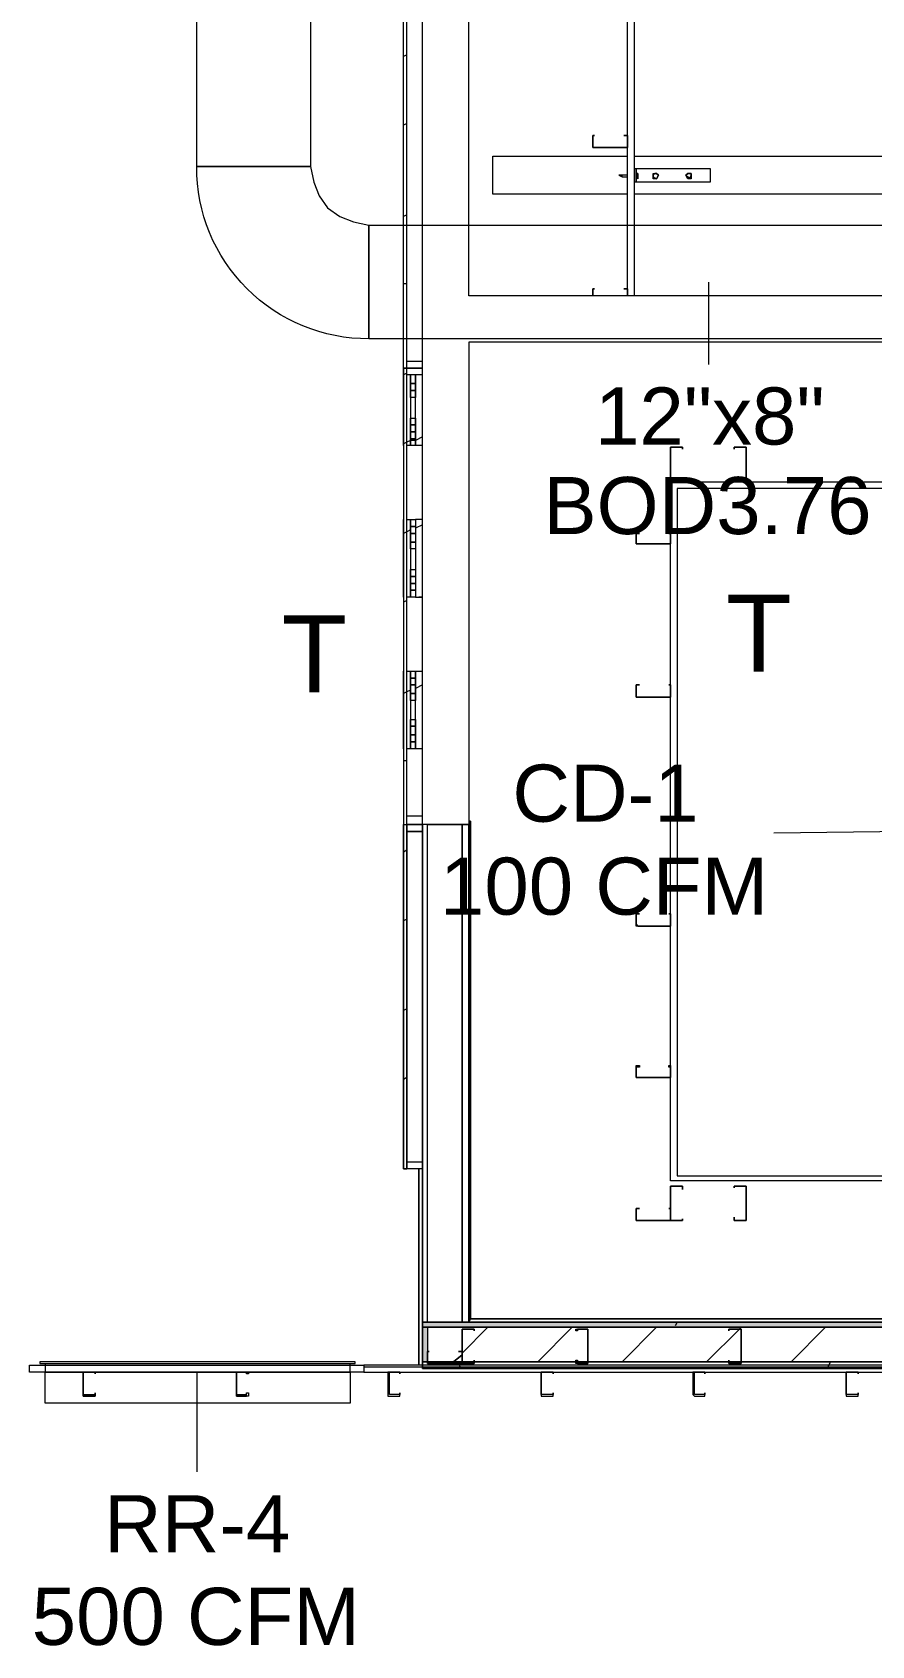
# Model space of a CAD drawing. Header units: metres. Extents: x -2 to 237, y -8 to 52.
# Drawn here: x 28.495 to 30.728, y 33.667 to 37.959 of the extents above; entities that cross this region are included whole.
import ezdxf

# ---------------------------------------------------------------- set-up
doc = ezdxf.new("R2010")
doc.units = ezdxf.units.M
doc.layers.add('HVAC - Ductos', color=5, linetype='Continuous', lineweight=0)
doc.layers.add('PDF2_Text', color=7, linetype='Continuous', lineweight=0)
doc.layers.add('PDF2_Geometry', color=7, linetype='Continuous', lineweight=0, true_color=0xaaaaaa)
doc.layers.add('PDF2_Solid Fills', color=7, linetype='Continuous', lineweight=0, true_color=0xffffff)
doc.styles.add('PDF Helvetica', font='')
doc.styles.get('PDF Helvetica').set_extended_font_data('Helvetica')

msp = doc.modelspace()

# ---------------------------------------------------------------- hatches: boundary and pattern name
at = {"layer": 'PDF2_Solid Fills', "lineweight": 0, "transparency": 33554559}
msp.add_hatch(color=256, dxfattribs=at).paths.add_polyline_path([(33.3124, 34.5139), (33.3124, 34.4222), (33.3261, 34.4222), (33.3261, 34.5276), (29.5325, 34.5276), (29.5325, 34.4222), (29.5463, 34.4222), (29.5463, 34.5139)])

# ---------------------------------------------------------------- linework, layer by layer
at = {"layer": 'HVAC - Ductos', "lineweight": 0}
for points in [[(28.9323, 37.6019), (28.9323, 39.4346), (29.2347, 39.4346), (29.2347, 37.6019)], [(33.0146, 37.1437), (29.3905, 37.1437), (29.3905, 37.4461), (33.0146, 37.4461)], [(29.3538, 34.4222), (28.5153, 34.4222), (28.5153, 34.4177), (28.5291, 34.4177), (28.5291, 34.3947), (29.34, 34.3947), (29.34, 34.4177), (29.3538, 34.4177)], [(29.34, 34.3947), (29.34, 34.3123), (28.5291, 34.3123), (28.5291, 34.3947)], [(28.6574, 34.3947), (28.5383, 34.3947)], [(28.8956, 34.3947), (28.7398, 34.3947)], [(29.1339, 34.3947), (28.9781, 34.3947)], [(29.3355, 34.3947), (29.2164, 34.3947)]]:
    msp.add_lwpolyline(points, close=True, dxfattribs=at)
msp.add_lwpolyline([(28.9323, 37.6019), (29.2347, 37.6019), (29.2438, 37.5607), (29.2576, 37.524), (29.2805, 37.492), (29.3126, 37.469), (29.3492, 37.4553), (29.3905, 37.4461), (29.3905, 37.1437, -0.41718)], format="xyb", close=True, dxfattribs=at)
for points in [[(30.2931, 37.2949), (30.2931, 37.075)], [(30.8199, 35.8334), (30.4672, 35.8288)], [(28.5153, 34.4177), (29.3538, 34.4177)], [(29.3309, 34.4222), (28.5383, 34.4222)], [(28.9323, 34.3947), (28.9323, 34.129)], [(29.3355, 34.3947), (29.3355, 34.3947)]]:
    msp.add_lwpolyline(points, dxfattribs=at)
at = {"layer": 'PDF2_Geometry', "lineweight": 0}
for points in [[(33.3262, 42.1745), (33.3262, 35.8517), (33.2024, 35.8517), (33.2024, 37.1346), (29.6562, 37.1346), (29.6562, 35.8517), (29.5325, 35.8517), (29.5325, 42.1745)], [(33.2024, 42.1745), (33.2024, 37.2583), (29.6562, 37.2583), (29.6562, 42.1745)], [(29.4821, 36.8597), (29.4821, 37.0658), (29.4913, 37.0658), (29.4913, 38.3441), (29.5325, 38.3441), (29.4913, 38.3441), (29.4913, 38.3213), (29.4821, 38.3167)], [(29.5325, 37.0475), (29.4913, 37.0475), (29.4913, 37.0658), (29.5325, 37.0658), (29.4913, 37.0658), (29.4821, 37.0658), (29.4821, 38.3441)], [(29.4913, 37.8997), (29.4821, 37.8951)], [(29.4913, 37.7165), (29.4821, 37.7119)], [(29.9906, 37.6844), (29.9906, 37.6844)], [(30.0686, 37.6844), (30.0686, 37.6844)], [(30.0777, 37.6523), (30.0777, 37.6523)], [(30.0777, 37.6523), (30.0777, 37.6523)], [(30.0777, 37.5286), (29.7203, 37.5286), (29.7203, 37.6294), (30.0777, 37.6294)], [(30.0961, 37.6294), (32.7901, 37.6294)], [(30.0777, 37.579), (30.064, 37.579), (30.0549, 37.579), (30.064, 37.5744), (30.0777, 37.5744)], [(30.064, 37.579), (30.064, 37.579)], [(30.064, 37.5744), (30.064, 37.579)], [(30.0961, 37.5973), (30.1007, 37.5973), (30.2976, 37.5973), (30.2976, 37.5607), (30.1007, 37.5607), (30.0961, 37.5607)], [(30.1052, 37.5836), (30.1007, 37.5836)], [(30.1007, 37.5744), (30.1052, 37.5698)], [(32.7901, 37.5286), (30.0961, 37.5286)], [(29.4913, 37.4736), (29.4821, 37.469)], [(29.4913, 37.2903), (29.4821, 37.2903)], [(29.9906, 37.2766), (29.9906, 37.2766)], [(30.0686, 37.2766), (30.0686, 37.2766)], [(29.4821, 37.0658), (29.4821, 35.8517), (29.4913, 35.8517), (29.4913, 37.0658), (29.4913, 37.0842), (29.5325, 37.0842)], [(29.4913, 37.0521), (29.4821, 37.0475)], [(29.5325, 36.8597), (29.5142, 36.8597), (29.5142, 37.0475), (29.5142, 37.0246), (29.5005, 37.0246), (29.5005, 37.0475), (29.5005, 36.8597), (29.4913, 36.8597)], [(29.5325, 36.8826), (29.5142, 36.8734), (29.5005, 36.8734), (29.4913, 36.8688), (29.4821, 36.8643)], [(30.1923, 36.8551), (30.1923, 36.8551)], [(30.1923, 36.8551), (30.1923, 36.8551)], [(30.2244, 36.8506), (30.2244, 36.8506)], [(30.3618, 36.8506), (30.3618, 36.8506)], [(30.3938, 36.8551), (30.3938, 36.8551)], [(30.3938, 36.8551), (30.3938, 36.8551)], [(30.2244, 36.7726), (30.2244, 36.7726)], [(30.3618, 36.7726), (30.3618, 36.7726)], [(29.4821, 36.4565), (29.4821, 36.6627)], [(29.4913, 36.6627), (29.5005, 36.6627), (29.5005, 36.4565), (29.4913, 36.4565)], [(29.5325, 36.6627), (29.5142, 36.6627), (29.5142, 36.4565), (29.5325, 36.4565), (29.5233, 36.4565)], [(29.5005, 36.6352), (29.4913, 36.6306), (29.4821, 36.626)], [(29.5325, 36.6489), (29.5142, 36.6397)], [(30.1098, 36.626), (30.1098, 36.626)], [(30.1877, 36.626), (30.1877, 36.626)], [(30.1923, 36.5985), (30.1923, 36.5985)], [(30.1923, 36.5985), (30.1923, 36.5985)], [(29.4913, 36.4473), (29.4821, 36.4428)], [(29.4821, 36.0533), (29.4821, 36.2595)], [(29.4913, 36.2595), (29.5005, 36.2595), (29.5005, 36.0533), (29.4913, 36.0533)], [(29.5325, 36.0533), (29.5142, 36.0533), (29.5142, 36.2595), (29.5325, 36.2595)], [(29.5005, 36.2091), (29.4913, 36.2045), (29.4821, 36.1999)], [(29.5325, 36.2228), (29.5142, 36.2137)], [(30.1098, 36.2228), (30.1098, 36.2228)], [(30.1877, 36.2228), (30.1877, 36.2228)], [(30.1923, 36.1907), (30.1923, 36.1907)], [(30.1923, 36.1907), (30.1923, 36.1907)], [(29.4913, 36.0213), (29.4821, 36.0213)], [(29.4821, 35.8517), (29.4913, 35.8517), (29.4913, 35.8746), (29.5325, 35.8746)], [(29.4913, 34.9537), (29.4913, 35.8334), (29.5325, 35.8334), (29.4913, 35.8334), (29.4913, 35.8517), (29.4913, 34.9354), (29.4821, 34.9354), (29.4821, 35.8517), (29.4821, 34.9354), (29.4913, 34.9354)], [(29.5325, 35.8517), (29.4913, 35.8517), (29.5325, 35.8517)], [(33.3124, 34.5276), (33.3124, 35.8563), (33.3262, 35.8563), (33.3262, 34.5276), (33.2024, 34.5276), (33.1978, 34.5368), (29.6608, 34.5368), (29.6562, 34.5276), (29.6562, 35.8517), (29.5325, 35.8517), (29.5325, 34.5276), (29.6562, 34.5276)], [(29.5463, 34.5276), (29.5463, 35.8517), (29.5325, 35.8517), (29.5325, 34.5276), (29.5325, 35.8517), (29.5325, 34.4131)], [(29.5463, 34.5276), (29.5463, 35.8517), (29.6379, 35.8517), (29.6379, 34.5276), (29.6379, 35.8517), (29.6562, 35.8517), (29.6562, 34.5276), (29.6608, 34.5368), (29.6608, 35.8609), (29.6562, 35.8609), (29.6608, 35.8609), (29.6608, 34.5368), (33.1978, 34.5368), (33.2024, 34.5276), (33.2024, 35.8563), (33.2208, 35.8563), (33.2208, 34.5276), (33.2208, 35.8563), (33.3124, 35.8563), (33.3124, 34.5276)], [(29.6562, 35.8517), (29.6562, 35.8517)], [(29.6562, 34.5276), (29.6562, 35.8517), (29.6562, 34.5276)], [(29.4913, 35.783), (29.4821, 35.7784)], [(29.4913, 35.5997), (29.4821, 35.5951)], [(30.1098, 35.6135), (30.1098, 35.6135)], [(30.1877, 35.6135), (30.1877, 35.6135)], [(29.4913, 35.3615), (29.4821, 35.3569)], [(29.4913, 35.1782), (29.4821, 35.1736)], [(30.1923, 35.1782), (30.1923, 35.1782)], [(30.1923, 35.1782), (30.1923, 35.1782)], [(29.5325, 34.9354), (29.5325, 34.4131), (29.5325, 34.9354), (29.4913, 34.9354), (29.4913, 34.9537), (29.5325, 34.9537)], [(29.4913, 34.9354), (29.4913, 34.9354)], [(30.1923, 34.8895), (30.1923, 34.8895)], [(30.1923, 34.8895), (30.1923, 34.8895)], [(30.2244, 34.8804), (30.2244, 34.8804)], [(30.3618, 34.885), (30.3618, 34.885)], [(30.3938, 34.8895), (30.3938, 34.8895)], [(30.3938, 34.8895), (30.3938, 34.8895)], [(30.1098, 34.83), (30.1098, 34.83)], [(30.1877, 34.83), (30.1877, 34.83)], [(30.1923, 34.7979), (30.1923, 34.7979)], [(30.1923, 34.7979), (30.1923, 34.7979)], [(30.2244, 34.8025), (30.2244, 34.8025)], [(30.3618, 34.8071), (30.3618, 34.8071)], [(30.3938, 34.7979), (30.3938, 34.7979)], [(30.3938, 34.7979), (30.3938, 34.7979)], [(29.5325, 34.4222), (29.5325, 34.5139), (29.5325, 34.5276), (33.3262, 34.5276), (33.3262, 34.5139), (33.3262, 34.4039), (29.5325, 34.4039), (29.5325, 34.5139)], [(33.3262, 34.5276), (29.5325, 34.5276), (33.3262, 34.5276)], [(29.9724, 34.5093), (29.9724, 34.5093)], [(29.9724, 34.5093), (29.9724, 34.5093)], [(30.348, 34.5047), (30.348, 34.5047)], [(30.348, 34.4268), (30.348, 34.4268)], [(28.6299, 34.3947), (28.6299, 34.3947)], [(28.6299, 34.3352), (28.6299, 34.3947)], [(28.6299, 34.3947), (28.6299, 34.3352)], [(28.662, 34.3947), (28.662, 34.3901), (28.662, 34.3947), (28.6345, 34.3947), (28.6299, 34.3947)], [(28.662, 34.3901), (28.662, 34.3901)], [(28.662, 34.3901), (28.662, 34.3901)], [(29.0377, 34.3947), (29.0377, 34.3947)], [(29.0377, 34.3947), (29.0377, 34.3947)], [(29.0377, 34.3947), (29.0377, 34.3947)], [(29.0377, 34.3352), (29.0377, 34.3947)], [(29.0377, 34.3947), (29.0377, 34.3352)], [(29.0377, 34.3947), (29.0377, 34.3947)], [(29.0697, 34.3947), (29.0697, 34.3901), (29.0651, 34.3901), (29.0651, 34.3947), (29.0377, 34.3947)], [(35.1543, 34.3947), (35.2871, 34.3947), (35.2871, 34.4131), (29.3767, 34.4131), (29.3767, 34.3947), (29.4454, 34.3947)], [(29.3767, 34.4085), (35.2871, 34.4085)], [(29.4729, 34.3947), (29.8486, 34.3947)], [(29.5325, 34.4039), (33.3262, 34.4039), (29.5325, 34.4039)], [(29.8807, 34.3947), (30.2564, 34.3947)], [(29.9724, 34.4177), (29.9724, 34.4177)], [(29.9724, 34.4177), (29.9724, 34.4177)], [(30.2839, 34.3947), (30.6596, 34.3947)], [(30.6917, 34.3947), (31.0674, 34.3947)], [(28.6345, 34.3306), (28.6299, 34.3306), (28.6299, 34.3352)], [(28.6299, 34.3352), (28.6299, 34.3306), (28.6345, 34.3306)], [(28.662, 34.3306), (28.6345, 34.3306)], [(28.6345, 34.3306), (28.662, 34.3306)], [(28.662, 34.3397), (28.662, 34.3397)], [(28.662, 34.3397), (28.662, 34.3306)], [(28.662, 34.3397), (28.662, 34.3397)], [(28.662, 34.3306), (28.662, 34.3397)], [(29.0377, 34.3352), (29.0377, 34.3352)], [(29.0377, 34.3306), (29.0377, 34.3352)], [(29.0377, 34.3352), (29.0377, 34.3306)], [(29.0697, 34.3306), (29.0377, 34.3306)], [(29.0377, 34.3306), (29.0651, 34.3306)], [(29.0651, 34.3397), (29.0697, 34.3397)], [(29.0651, 34.3306), (29.0651, 34.3397)], [(29.0697, 34.3397), (29.0697, 34.3306)]]:
    msp.add_lwpolyline(points, dxfattribs=at)
for points in [[(30.0777, 42.1653), (30.0961, 42.1653), (30.0961, 37.2583), (30.0777, 37.2583)], [(29.9861, 37.6523), (29.9906, 37.6523), (30.0777, 37.6523), (30.0777, 37.6844), (30.0686, 37.6844), (30.0777, 37.6844), (30.0777, 37.6523), (29.9906, 37.6523), (29.9861, 37.6523), (29.9861, 37.6844)], [(29.9906, 37.6844), (29.9861, 37.6844)], [(30.1007, 37.5973), (30.1007, 37.5607)], [(30.1052, 37.579), (30.1052, 37.5836), (30.1052, 37.579), (30.1052, 37.5698), (30.1052, 37.579), (30.1052, 37.5836), (30.1052, 37.579), (30.1052, 37.5698)], [(30.1602, 37.579), (30.1556, 37.5836), (30.1511, 37.5836), (30.1465, 37.579), (30.1465, 37.5744), (30.1556, 37.5698)], [(30.1465, 37.579), (30.1465, 37.5836), (30.1556, 37.5836), (30.1602, 37.579), (30.1556, 37.5698), (30.1465, 37.5698)], [(30.2473, 37.579), (30.2473, 37.5836), (30.2381, 37.5836), (30.2335, 37.579), (30.2381, 37.5744), (30.2427, 37.5698)], [(30.2335, 37.579), (30.2381, 37.5836), (30.2473, 37.5836), (30.2473, 37.579), (30.2473, 37.5698), (30.2381, 37.5698)], [(29.9861, 37.2583), (29.9861, 37.2766)], [(29.9906, 37.2766), (29.9861, 37.2766)], [(30.0777, 37.2766), (30.0686, 37.2766), (30.0777, 37.2766), (30.0777, 37.2583)], [(29.5142, 37.0063), (29.5005, 37.0063), (29.5005, 37.0246), (29.5142, 37.0246)], [(29.5005, 36.988), (29.5005, 37.0063), (29.5142, 37.0063), (29.5142, 36.988)], [(29.5005, 36.9146), (29.5005, 36.933), (29.5142, 36.933), (29.5142, 36.9146)], [(29.5005, 36.8963), (29.5005, 36.9146), (29.5142, 36.9146), (29.5142, 36.8963)], [(29.5005, 36.878), (29.5005, 36.8963), (29.5142, 36.8963), (29.5142, 36.878)], [(29.5005, 36.8597), (29.5005, 36.878), (29.5142, 36.878), (29.5142, 36.8597)], [(30.1923, 36.8551), (30.1923, 36.7681), (30.1923, 36.7635), (30.2244, 36.7635), (30.2244, 36.7726), (30.2244, 36.7635), (30.1923, 36.7635), (30.1923, 36.7681), (30.1923, 36.8551), (30.2244, 36.8551)], [(30.2244, 36.8506), (30.2244, 36.8551)], [(30.3938, 36.7635), (30.3938, 36.7681), (30.3938, 36.8551), (30.3618, 36.8551), (30.3618, 36.8506), (30.3618, 36.8551), (30.3938, 36.8551), (30.3938, 36.7681), (30.3938, 36.7635), (30.3618, 36.7635)], [(32.6618, 36.7635), (32.6618, 36.7451), (32.6618, 34.9171), (32.6618, 34.9033), (30.1923, 34.9033), (30.1923, 34.9171), (30.1923, 36.7451), (30.1923, 36.7635)], [(32.648, 36.7451), (30.2106, 36.7451), (30.2106, 34.9171), (32.648, 34.9171)], [(30.3618, 36.7726), (30.3618, 36.7635)], [(29.5142, 36.6627), (29.5142, 36.6443), (29.5005, 36.6443), (29.5005, 36.6627)], [(29.5142, 36.626), (29.5005, 36.626), (29.5005, 36.6443), (29.5142, 36.6443)], [(29.5142, 36.6031), (29.5005, 36.6031), (29.5005, 36.626), (29.5142, 36.626)], [(30.1007, 36.5985), (30.1052, 36.5985), (30.1923, 36.5985), (30.1923, 36.626), (30.1877, 36.626), (30.1923, 36.626), (30.1923, 36.5985), (30.1052, 36.5985), (30.1007, 36.5985), (30.1007, 36.626)], [(30.1098, 36.626), (30.1007, 36.626)], [(29.5005, 36.5848), (29.5005, 36.6031), (29.5142, 36.6031), (29.5142, 36.5848)], [(29.5005, 36.5115), (29.5005, 36.5298), (29.5142, 36.5298), (29.5142, 36.5115)], [(29.5005, 36.4931), (29.5005, 36.5115), (29.5142, 36.5115), (29.5142, 36.4931)], [(29.5005, 36.4748), (29.5005, 36.4931), (29.5142, 36.4931), (29.5142, 36.4748)], [(29.5005, 36.4565), (29.5005, 36.4748), (29.5142, 36.4748), (29.5142, 36.4565)], [(29.5142, 36.2595), (29.5142, 36.2411), (29.5005, 36.2411), (29.5005, 36.2595)], [(29.5142, 36.2228), (29.5005, 36.2228), (29.5005, 36.2411), (29.5142, 36.2411)], [(29.5142, 36.1999), (29.5005, 36.1999), (29.5005, 36.2228), (29.5142, 36.2228)], [(29.5005, 36.1816), (29.5005, 36.1999), (29.5142, 36.1999), (29.5142, 36.1816)], [(30.1007, 36.1907), (30.1052, 36.1907), (30.1923, 36.1907), (30.1923, 36.2228), (30.1877, 36.2228), (30.1923, 36.2228), (30.1923, 36.1907), (30.1052, 36.1907), (30.1007, 36.1907), (30.1007, 36.2228)], [(30.1098, 36.2228), (30.1007, 36.2228)], [(29.5005, 36.1129), (29.5005, 36.1312), (29.5142, 36.1312), (29.5142, 36.1129)], [(29.5005, 36.0899), (29.5005, 36.1129), (29.5142, 36.1129), (29.5142, 36.0899)], [(29.5005, 36.0716), (29.5005, 36.0899), (29.5142, 36.0899), (29.5142, 36.0716)], [(29.5005, 36.0533), (29.5005, 36.0716), (29.5142, 36.0716), (29.5142, 36.0533)], [(29.6562, 34.5276), (29.6562, 35.8517)], [(30.1007, 35.586), (30.1052, 35.5814), (30.1923, 35.5814), (30.1923, 35.586), (30.1923, 35.6135), (30.1877, 35.6135), (30.1923, 35.6135), (30.1923, 35.586), (30.1923, 35.5814), (30.1052, 35.5814), (30.1007, 35.5814), (30.1007, 35.586), (30.1007, 35.6135)], [(30.1098, 35.6135), (30.1007, 35.6135)], [(30.1098, 35.2103), (30.1098, 35.2057), (30.1007, 35.2057), (30.1007, 35.1782), (30.1052, 35.1782), (30.1923, 35.1782), (30.1923, 35.2057), (30.1877, 35.2057), (30.1877, 35.2103), (30.1923, 35.2103), (30.1923, 35.1782), (30.1052, 35.1782), (30.1007, 35.1782), (30.1007, 35.2103)], [(29.5233, 34.4131), (29.5233, 34.9354)], [(30.1923, 34.7979), (30.1923, 34.8895), (30.2244, 34.8895), (30.2244, 34.8804), (30.2244, 34.8895), (30.1923, 34.8895), (30.1923, 34.7979), (30.2244, 34.7979)], [(30.3618, 34.885), (30.3618, 34.8895)], [(30.3938, 34.8895), (30.3938, 34.7979), (30.3618, 34.7979), (30.3618, 34.8071), (30.3618, 34.7979), (30.3938, 34.7979), (30.3938, 34.8895), (30.3618, 34.8895)], [(30.1007, 34.8025), (30.1007, 34.7979), (30.1052, 34.7979), (30.1923, 34.7979), (30.1923, 34.8025), (30.1923, 34.83), (30.1877, 34.83), (30.1923, 34.83), (30.1923, 34.8025), (30.1923, 34.7979), (30.1052, 34.7979), (30.1007, 34.7979), (30.1007, 34.8025), (30.1007, 34.83)], [(30.1098, 34.83), (30.1007, 34.83)], [(30.2244, 34.8025), (30.2244, 34.7979)], [(29.5325, 34.4039), (33.3262, 34.4039), (33.3262, 34.5276), (29.5325, 34.5276)], [(33.3262, 34.5139), (33.3262, 34.5276), (29.5325, 34.5276), (29.5325, 34.5139)], [(33.3262, 34.4222), (33.3262, 34.5139), (29.5325, 34.5139), (29.5325, 34.4222), (29.5463, 34.4222), (29.6379, 34.4222), (29.9724, 34.4222), (30.3802, 34.4222), (30.7833, 34.4222), (31.1911, 34.4222), (31.6126, 34.4222), (32.002, 34.4222), (32.4098, 34.4222), (32.813, 34.4222), (33.2208, 34.4222), (33.3124, 34.4222)], [(29.5463, 34.4222), (29.6379, 34.4222), (29.9724, 34.4222), (30.3802, 34.4222), (30.7833, 34.4222), (31.1911, 34.4222), (31.6126, 34.4222), (32.002, 34.4222), (32.4098, 34.4222), (32.813, 34.4222), (33.2208, 34.4222), (33.3124, 34.4222), (33.3124, 34.5139), (29.5463, 34.5139)], [(29.7524, 34.5276), (33.01, 34.5276)], [(30.206, 34.5184), (30.2106, 34.5276)], [(29.67, 34.5093), (29.6379, 34.5093), (29.6379, 34.4177), (29.67, 34.4177), (29.67, 34.4268), (29.67, 34.4177), (29.6379, 34.4177), (29.6379, 34.5093), (29.67, 34.5093), (29.67, 34.5047)], [(29.9724, 34.5093), (29.9724, 34.4177), (29.9403, 34.4177), (29.9403, 34.4268), (29.9449, 34.4268), (29.9449, 34.4177), (29.9724, 34.4177), (29.9724, 34.5093), (29.9449, 34.5093), (29.9449, 34.5047), (29.9403, 34.5047), (29.9403, 34.5093)], [(30.348, 34.5047), (30.348, 34.5093)], [(30.3756, 34.5093), (30.3802, 34.5093), (30.3802, 34.4177), (30.3756, 34.4177), (30.348, 34.4177), (30.348, 34.4268), (30.348, 34.4177), (30.3756, 34.4177), (30.3802, 34.4177), (30.3802, 34.5093), (30.3756, 34.5093), (30.348, 34.5093)], [(29.5463, 34.4497), (29.5463, 34.4177), (29.6379, 34.4177), (29.6379, 34.4497), (29.6287, 34.4497), (29.6379, 34.4497), (29.6379, 34.4177), (29.5463, 34.4177), (29.5463, 34.4497), (29.5509, 34.4497)], [(28.4879, 34.3947), (28.4879, 34.4131), (29.3767, 34.4131), (29.3767, 34.3947)], [(28.6299, 34.3352), (28.6345, 34.3352), (28.662, 34.3352), (28.662, 34.3397), (28.662, 34.3306), (28.6345, 34.3306), (28.6299, 34.3306), (28.6299, 34.3352), (28.6299, 34.3947)], [(28.6345, 34.3947), (28.662, 34.3947), (28.662, 34.3901), (28.662, 34.3947), (28.6345, 34.3947), (28.6299, 34.3947)], [(29.0377, 34.3352), (29.0651, 34.3352), (29.0651, 34.3397), (29.0697, 34.3397), (29.0697, 34.3306), (29.0377, 34.3306), (29.0377, 34.3352), (29.0377, 34.3947)], [(29.0697, 34.3947), (29.0697, 34.3901), (29.0651, 34.3901), (29.0651, 34.3947), (29.0377, 34.3947)], [(29.4729, 34.3947), (29.4454, 34.3947), (29.4408, 34.3947), (29.4408, 34.3352), (29.4408, 34.3306), (29.4454, 34.3306), (29.4729, 34.3306), (29.4729, 34.3397), (29.4729, 34.3352), (29.4454, 34.3352), (29.4454, 34.3947), (29.4729, 34.3947), (29.4729, 34.3901)], [(33.3262, 34.4039), (33.3262, 34.4222), (33.3124, 34.4222), (33.2208, 34.4222), (32.813, 34.4222), (32.4098, 34.4222), (32.002, 34.4222), (31.6126, 34.4222), (31.1911, 34.4222), (30.7833, 34.4222), (30.3802, 34.4222), (29.9724, 34.4222), (29.6379, 34.4222), (29.5463, 34.4222), (29.5325, 34.4222), (29.5325, 34.4039)], [(29.6287, 34.4177), (29.6333, 34.4085)], [(29.8807, 34.3947), (29.8486, 34.3947), (29.8486, 34.3352), (29.8486, 34.3306), (29.8807, 34.3306), (29.8807, 34.3397), (29.8807, 34.3352), (29.8486, 34.3352), (29.8486, 34.3947), (29.8807, 34.3947), (29.8807, 34.3901)], [(30.2839, 34.3947), (30.2564, 34.3947), (30.2518, 34.3947), (30.2518, 34.3352), (30.2564, 34.3306), (30.2839, 34.3306), (30.2839, 34.3397), (30.2839, 34.3352), (30.2564, 34.3352), (30.2564, 34.3947), (30.2839, 34.3947), (30.2839, 34.3901)], [(30.6092, 34.4039), (30.6184, 34.4222)], [(30.6917, 34.3947), (30.6596, 34.3947), (30.6596, 34.3352), (30.6596, 34.3306), (30.6917, 34.3306), (30.6917, 34.3397), (30.6917, 34.3352), (30.6596, 34.3352), (30.6596, 34.3947), (30.6917, 34.3947), (30.6917, 34.3901)]]:
    msp.add_lwpolyline(points, close=True, dxfattribs=at)
at = {"layer": 'PDF2_Geometry', "color": 254, "lineweight": 0, "true_color": 0xd4d4d4}
for points in [[(29.7066, 34.5139), (29.6379, 34.4451)], [(29.9311, 34.5139), (29.8395, 34.4222)], [(30.1556, 34.5139), (30.064, 34.4222)], [(30.3802, 34.5139), (30.3756, 34.5093), (30.2885, 34.4222), (30.3756, 34.5093)], [(30.6047, 34.5139), (30.513, 34.4222)], [(29.6379, 34.4405), (29.6149, 34.4222)]]:
    msp.add_lwpolyline(points, close=True, dxfattribs=at)
at = {"layer": 'PDF2_Geometry', "color": 254, "lineweight": 0, "true_color": 0xd2d2d2}
for points in [[(29.9724, 34.4772), (29.9724, 34.4772)], [(30.3802, 34.5001), (30.3802, 34.5047)], [(30.2701, 34.3947), (30.2747, 34.3947)], [(29.8486, 34.3535), (29.8486, 34.3535)], [(30.2518, 34.3764), (30.2564, 34.3764)]]:
    msp.add_lwpolyline(points, dxfattribs=at)

# ---------------------------------------------------------------- texts
at = {"layer": 'PDF2_Text', "lineweight": 0, "attachment_point": 4, "style": 'PDF Helvetica'}
for s, insert, char_height in [('12"x8"', (29.9918, 36.9373), 0.1519), ('BOD3.76', (29.8543, 36.6991), 0.1519), ('T', (30.34, 36.3609), 0.2047), ('T', (29.1579, 36.3059), 0.2047), ('CD-1', (29.7719, 35.9339), 0.1519), ('100 CFM', (29.5794, 35.6865), 0.1519), ('RR-4', (28.686, 33.9912), 0.1519), ('500 CFM', (28.4935, 33.7438), 0.1519)]:
    msp.add_mtext(s, dxfattribs=dict(at, insert=insert, char_height=char_height))

doc.saveas('drawing.dxf')
